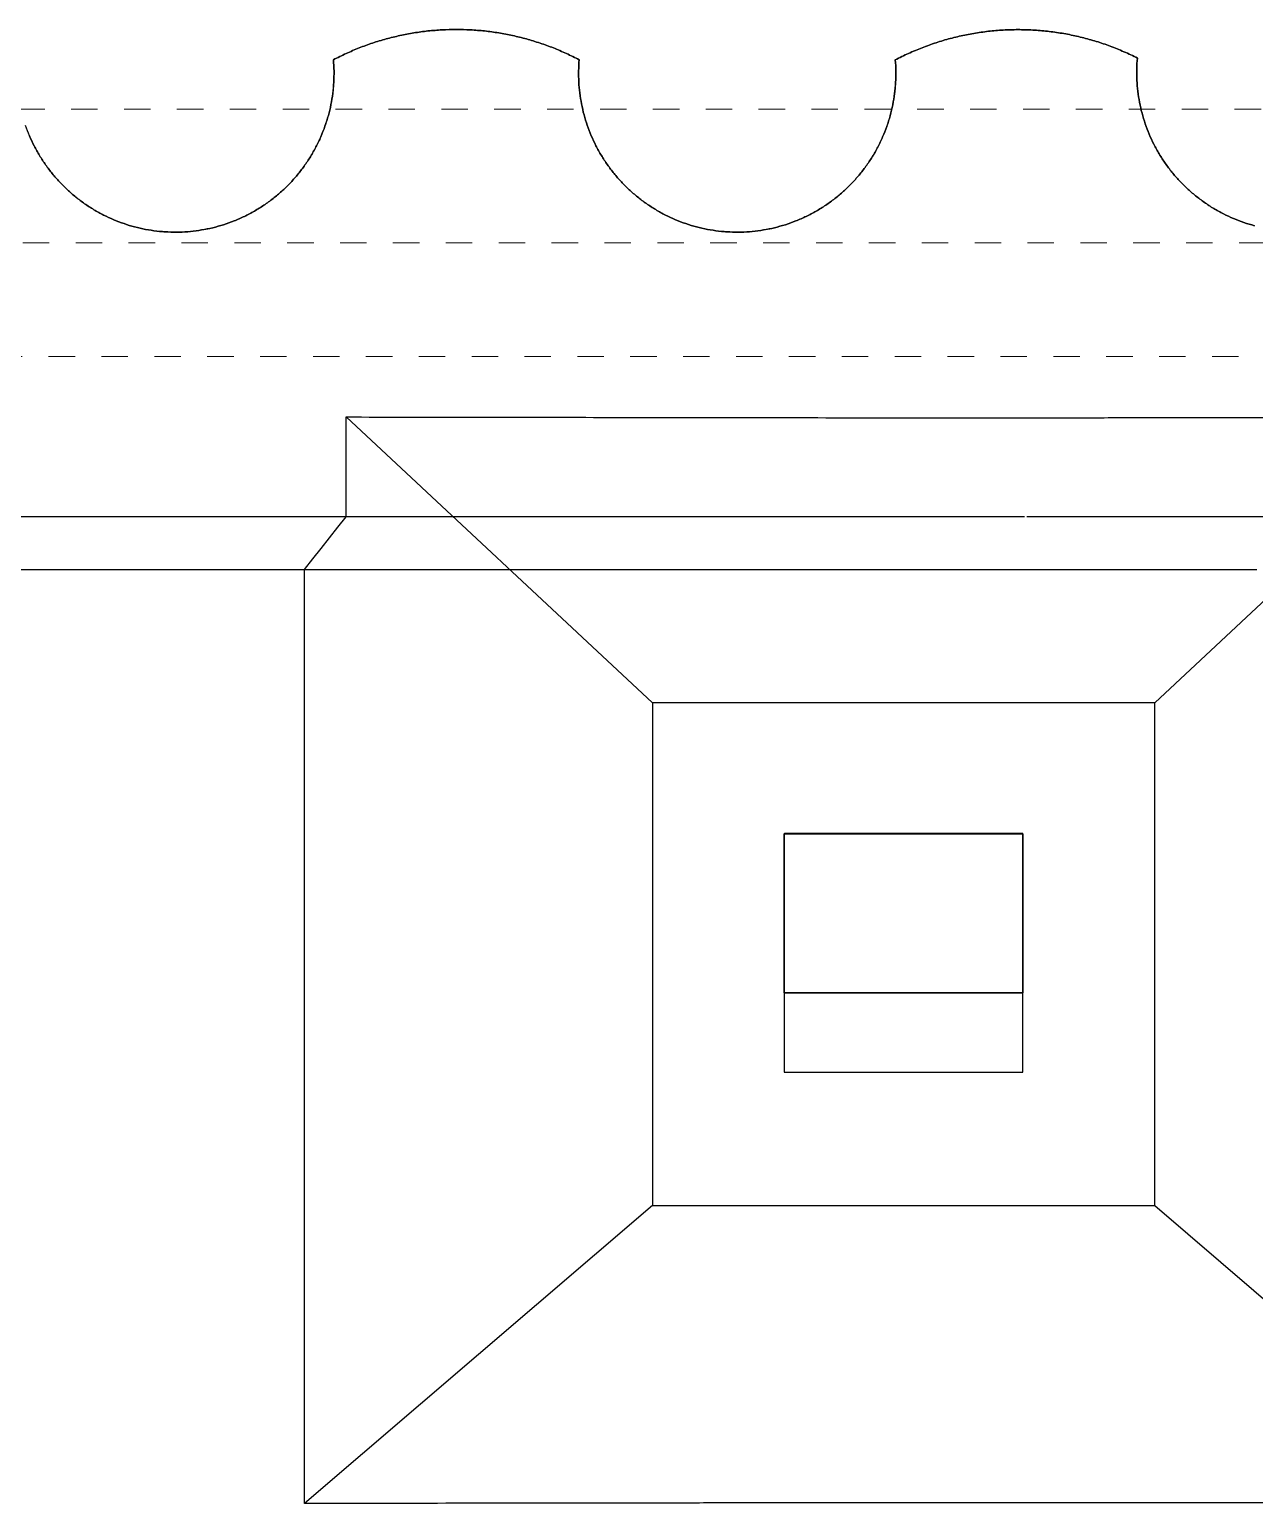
# Model space of a CAD drawing. Header units: metres. Extents: x -1161 to -1080, y 3 to 563.
# Drawn here: x -1128.8 to -1124.16, y 539.85 to 545.42 of the extents above; entities that cross this region are included whole.
import ezdxf

# ---------------------------------------------------------------- set-up
doc = ezdxf.new("R2010")
doc.units = ezdxf.units.M
doc.linetypes.add('JacobsDash', pattern=[0.0045, 0.003, -0.0015])
doc.linetypes.add('JacobsGridLine', pattern=[0.0145, 0.01, -0.001, 0.0025, -0.001])
for name, color, linetype, lineweight in [('A-GENM', 7, 'Continuous', 35), ('S-BEAM', 7, 'Continuous', 50), ('S-GRID', 7, 'Continuous', 9)]:
    doc.layers.add(name, color=color, linetype=linetype, lineweight=lineweight)

# ---------------------------------------------------------------- blocks, each defined once
blk = doc.blocks.new('Top of Pavement - RL A - Top of Pavement - RL A-68818558-DRG-2873171 - BARRIER LAYOUT')
at = {"layer": 'A-GENM', "color": 9, "lineweight": 25, "true_color": 0xbebebe}
for points in [[(135.1166, 30.8847), (135.1526, 30.7492), (135.1887, 30.6137), (135.2247, 30.4782)], [(135.635, 29.7122), (135.599, 29.8477), (135.527, 30.1187), (135.4189, 30.5252), (135.3469, 30.7962), (135.3109, 30.9317)], [(135.2247, 30.4782), (135.2607, 30.3427), (135.2967, 30.2072), (135.3327, 30.0717)], [(135.3327, 30.0717), (135.3687, 29.9362), (135.4047, 29.8007), (135.4407, 29.6652)], [(135.9591, 28.4927), (135.9231, 28.6282), (135.8511, 28.8992), (135.743, 29.3057), (135.671, 29.5767), (135.635, 29.7122)], [(135.4407, 29.6652), (135.4767, 29.5297), (135.5127, 29.3942), (135.5487, 29.2587)], [(135.5487, 29.2587), (135.5847, 29.1232), (135.6207, 28.9878), (135.6568, 28.8523)], [(135.6568, 28.8523), (135.6928, 28.7168), (135.7288, 28.5813), (135.7648, 28.4458)], [(136.0671, 28.0862), (136.0311, 28.2217), (135.9951, 28.3572), (135.9591, 28.4927)], [(135.7648, 28.4458), (135.8008, 28.3103), (135.8368, 28.1748), (135.8728, 28.0393)], [(135.8728, 28.0393), (135.9088, 27.9038), (135.9448, 27.7683), (135.9808, 27.6328)], [(136.2832, 27.2732), (136.2472, 27.4087), (136.1752, 27.6797), (136.1031, 27.9507), (136.0671, 28.0862)], [(135.9808, 27.6328), (136.0168, 27.4973), (136.0528, 27.3618), (136.0889, 27.2264)], [(136.3804, 26.9072), (136.348, 27.0292), (136.3156, 27.1512), (136.2832, 27.2732)], [(136.0889, 27.2264), (136.1249, 27.0909), (136.1609, 26.9554), (136.1969, 26.8199)], [(136.3912, 26.8667), (136.3884, 26.8774), (136.3855, 26.8882), (136.3826, 26.8989)], [(136.7153, 25.6472), (136.6793, 25.7827), (136.6073, 26.0537), (136.4992, 26.4602), (136.4272, 26.7312), (136.3912, 26.8667)], [(136.1969, 26.8199), (136.2329, 26.6844), (136.2689, 26.5489), (136.3049, 26.4134)], [(136.3049, 26.4134), (136.3409, 26.2779), (136.3769, 26.1424), (136.4129, 26.0069)]]:
    blk.add_open_spline(points, degree=3, dxfattribs=at)
blk = doc.blocks.new('T2DPAA-T2D-C3S-RS-M3D-100334_rvt-1-DRG-2873171 - BARRIER LAYOUT')
at = {"layer": 'A-GENM', "color": 254, "lineweight": 25, "true_color": 0xd1d1d1}
for p, q in [((-1127.5997, 543.9549), (-1126.4413, 542.8742)), ((-1124.5413, 542.8742), (-1123.3867, 543.9532)), ((-1126.4413, 542.8742), (-1126.4413, 542.3305)), ((-1124.5413, 542.8742), (-1126.4413, 542.8742)), ((-1124.5413, 542.3305), (-1124.5413, 542.8742)), ((-1125.9426, 542.3786), (-1125.9426, 541.4776)), ((-1125.8424, 542.3796), (-1125.9418, 542.3796)), ((-1125.7422, 542.3796), (-1125.8417, 542.3796)), ((-1125.6419, 542.3796), (-1125.7416, 542.3796)), ((-1125.5417, 542.3796), (-1125.6414, 542.3796)), ((-1125.4415, 542.3796), (-1125.5413, 542.3796)), ((-1125.3413, 542.3796), (-1125.4411, 542.3796)), ((-1125.241, 542.3796), (-1125.341, 542.3796)), ((-1125.1408, 542.3796), (-1125.2409, 542.3796)), ((-1125.0406, 542.3796), (-1125.1407, 542.3796)), ((-1125.0406, 541.4776), (-1125.0406, 542.3786)), ((-1126.4413, 542.3297), (-1126.4413, 542.0631)), ((-1124.5414, 540.9731), (-1124.5413, 542.3297)), ((-1126.4413, 542.0625), (-1126.4413, 541.9502)), ((-1126.4413, 541.9495), (-1126.4413, 541.895)), ((-1126.4413, 541.894), (-1126.4414, 540.9731)), ((-1125.9426, 541.4776), (-1125.0406, 541.4776)), ((-1126.4414, 540.9731), (-1127.7568, 539.8465)), ((-1126.4414, 540.9731), (-1124.5414, 540.9731)), ((-1124.5414, 540.9731), (-1123.2302, 539.8481))]:
    blk.add_line(p, q, dxfattribs=at)
at = {"layer": 'A-GENM', "color": 9, "lineweight": 25, "true_color": 0xbebebe}
for p, q in [((-1125.9426, 542.3786), (-1125.9426, 542.3035)), ((-1125.9426, 542.3786), (-1125.9426, 542.3035)), ((-1125.0406, 542.3035), (-1125.0406, 542.3786)), ((-1125.0406, 542.3035), (-1125.0406, 542.3786)), ((-1125.0406, 542.2284), (-1125.0406, 542.3035))]:
    blk.add_line(p, q, dxfattribs=at)
at = {"layer": 'A-GENM', "color": 253, "lineweight": 25, "true_color": 0xa3a3a3}
for p, q in [((-1125.9426, 542.3035), (-1125.9426, 542.3786)), ((-1125.0406, 542.3786), (-1125.0406, 542.3035)), ((-1125.9426, 542.2284), (-1125.9426, 542.3035)), ((-1125.0406, 542.3035), (-1125.0406, 542.2284)), ((-1125.9426, 542.1532), (-1125.9426, 542.2284)), ((-1125.0406, 542.2284), (-1125.0406, 542.1532)), ((-1125.9426, 542.0781), (-1125.9426, 542.1532)), ((-1125.0406, 542.1532), (-1125.0406, 542.0781)), ((-1125.9426, 542.003), (-1125.9426, 542.0781)), ((-1125.0406, 542.0781), (-1125.0406, 542.003)), ((-1125.9426, 541.9279), (-1125.9426, 542.003)), ((-1125.0406, 542.003), (-1125.0406, 541.9279)), ((-1125.9426, 541.8527), (-1125.9426, 541.9279)), ((-1125.0406, 541.9279), (-1125.0406, 541.8527)), ((-1125.9426, 541.7776), (-1125.9426, 541.8527)), ((-1125.0406, 541.8527), (-1125.0406, 541.7776))]:
    blk.add_line(p, q, dxfattribs=at)
at = {"layer": 'A-GENM', "color": 9, "lineweight": 25, "true_color": 0xbebebe, "flags": 128}
for points in [[(-1127.5997, 543.5778), (-1127.5997, 543.6532), (-1127.5997, 543.7286), (-1127.5997, 543.804), (-1127.5997, 543.8794), (-1127.5997, 543.9549)], [(-1127.7567, 543.378), (-1127.7253, 543.4179), (-1127.6939, 543.4579), (-1127.6625, 543.4979), (-1127.6311, 543.5378), (-1127.5997, 543.5778)], [(-1127.7568, 539.8465), (-1127.7568, 540.2389), (-1127.7568, 540.6313), (-1127.7568, 541.0237), (-1127.7568, 541.416), (-1127.7567, 541.8084), (-1127.7567, 542.2008), (-1127.7567, 542.5932), (-1127.7567, 542.9856), (-1127.7567, 543.378)], [(-1125.9426, 542.3796), (-1125.9426, 542.3791), (-1125.9426, 542.3786)], [(-1125.0406, 542.3786), (-1125.0406, 542.3791), (-1125.0406, 542.3796)], [(-1125.9426, 542.3035), (-1125.9426, 542.2284), (-1125.9426, 542.1532)], [(-1125.9426, 542.3035), (-1125.9426, 542.2284), (-1125.9426, 542.1532), (-1125.9426, 542.0781), (-1125.9426, 542.003), (-1125.9426, 541.9279), (-1125.9426, 541.8527), (-1125.9426, 541.7776)], [(-1125.0406, 541.7776), (-1125.0406, 541.8527), (-1125.0406, 541.9279), (-1125.0406, 542.003), (-1125.0406, 542.0781), (-1125.0406, 542.1532), (-1125.0406, 542.2284), (-1125.0406, 542.3035)], [(-1125.0406, 542.0781), (-1125.0406, 542.1532), (-1125.0406, 542.2284)], [(-1125.9426, 542.1532), (-1125.9426, 542.0781), (-1125.9426, 542.003), (-1125.9426, 541.9279)], [(-1125.0406, 541.9279), (-1125.0406, 542.003), (-1125.0406, 542.0781)], [(-1125.9426, 541.9279), (-1125.9426, 541.8527), (-1125.9426, 541.7776)], [(-1125.0406, 541.7776), (-1125.0406, 541.8527), (-1125.0406, 541.9279)], [(-1125.9426, 541.7776), (-1125.9426, 541.7026), (-1125.9426, 541.6276), (-1125.9426, 541.5526), (-1125.9426, 541.4776)], [(-1125.0406, 541.4776), (-1125.0406, 541.5526), (-1125.0406, 541.6276), (-1125.0406, 541.7026), (-1125.0406, 541.7776)]]:
    blk.add_lwpolyline(points, dxfattribs=at)
at = {"layer": 'A-GENM', "color": 9, "lineweight": 25, "true_color": 0xbebebe}
for points in [[(-1127.4997, 545.3686), (-1127.4827, 545.3743), (-1127.4655, 545.3795), (-1127.4483, 545.3842)], [(-1127.4483, 545.3842), (-1127.431, 545.389), (-1127.4136, 545.3932), (-1127.3961, 545.3971)], [(-1127.3961, 545.3971), (-1127.3787, 545.4009), (-1127.3611, 545.4042), (-1127.3434, 545.4071)], [(-1127.3434, 545.4071), (-1127.3257, 545.41), (-1127.308, 545.4124), (-1127.2902, 545.4143)], [(-1127.2902, 545.4143), (-1127.2724, 545.4162), (-1127.2545, 545.4176), (-1127.2367, 545.4186)], [(-1127.2367, 545.4186), (-1127.2188, 545.4196), (-1127.2009, 545.42), (-1127.183, 545.42)], [(-1127.183, 545.42), (-1127.1651, 545.42), (-1127.1472, 545.4196), (-1127.1293, 545.4186)], [(-1127.1293, 545.4186), (-1127.1114, 545.4176), (-1127.0936, 545.4162), (-1127.0758, 545.4143)], [(-1127.0758, 545.4143), (-1127.058, 545.4123), (-1127.0402, 545.4099), (-1127.0225, 545.4071)], [(-1127.0225, 545.4071), (-1127.0049, 545.4042), (-1126.9873, 545.4008), (-1126.9698, 545.397)], [(-1126.9698, 545.397), (-1126.9523, 545.3932), (-1126.9349, 545.3889), (-1126.9177, 545.3842)], [(-1126.9177, 545.3842), (-1126.9004, 545.3794), (-1126.8833, 545.3742), (-1126.8663, 545.3685)], [(-1125.3682, 545.3701), (-1125.3505, 545.3759), (-1125.3326, 545.3811), (-1125.3146, 545.3859)], [(-1125.2602, 545.3988), (-1125.2419, 545.4025), (-1125.2235, 545.4058), (-1125.2051, 545.4085)], [(-1125.2051, 545.4085), (-1125.1866, 545.4113), (-1125.1681, 545.4135), (-1125.1495, 545.4152)], [(-1125.1495, 545.4152), (-1125.131, 545.4169), (-1125.1123, 545.4181), (-1125.0937, 545.4188)], [(-1125.0937, 545.4188), (-1125.0751, 545.4194), (-1125.0564, 545.4196), (-1125.0378, 545.4192)], [(-1125.0378, 545.4192), (-1125.0191, 545.4188), (-1125.0005, 545.4179), (-1124.9819, 545.4165)], [(-1124.9819, 545.4165), (-1124.9633, 545.4151), (-1124.9448, 545.4132), (-1124.9263, 545.4107)], [(-1124.9263, 545.4107), (-1124.9078, 545.4082), (-1124.8894, 545.4053), (-1124.871, 545.4018)], [(-1124.871, 545.4018), (-1124.8527, 545.3983), (-1124.8345, 545.3943), (-1124.8164, 545.3898)], [(-1124.8164, 545.3898), (-1124.7983, 545.3853), (-1124.7803, 545.3803), (-1124.7625, 545.3748)], [(-1124.7625, 545.3748), (-1124.7447, 545.3693), (-1124.7271, 545.3633), (-1124.7096, 545.3568)], [(-1127.6477, 545.3055), (-1127.6319, 545.3138), (-1127.6158, 545.3217), (-1127.5995, 545.3292)], [(-1127.5995, 545.3292), (-1127.5832, 545.3366), (-1127.5668, 545.3437), (-1127.5501, 545.3502)], [(-1127.5501, 545.3502), (-1127.5335, 545.3568), (-1127.5166, 545.3629), (-1127.4997, 545.3686)], [(-1126.8663, 545.3685), (-1126.8493, 545.3629), (-1126.8325, 545.3567), (-1126.8158, 545.3502)], [(-1126.8158, 545.3502), (-1126.7992, 545.3436), (-1126.7827, 545.3366), (-1126.7664, 545.3291)], [(-1126.7664, 545.3291), (-1126.7502, 545.3217), (-1126.7341, 545.3138), (-1126.7182, 545.3054)], [(-1125.5227, 545.3049), (-1125.5062, 545.3136), (-1125.4894, 545.3218), (-1125.4724, 545.3295)], [(-1125.4724, 545.3295), (-1125.4555, 545.3372), (-1125.4383, 545.3445), (-1125.4209, 545.3512)], [(-1125.4209, 545.3512), (-1125.4035, 545.358), (-1125.386, 545.3643), (-1125.3682, 545.3701)], [(-1124.7096, 545.3568), (-1124.6921, 545.3503), (-1124.6748, 545.3433), (-1124.6577, 545.3358)], [(-1124.6577, 545.3358), (-1124.6406, 545.3284), (-1124.6238, 545.3204), (-1124.6071, 545.312)], [(-1127.6455, 545.263), (-1127.6458, 545.2772), (-1127.6465, 545.2914), (-1127.6477, 545.3055)], [(-1127.6464, 545.2204), (-1127.6456, 545.2346), (-1127.6453, 545.2488), (-1127.6455, 545.263)], [(-1126.7204, 545.2636), (-1126.7206, 545.2496), (-1126.7204, 545.2356), (-1126.7196, 545.2217)], [(-1126.7182, 545.3054), (-1126.7194, 545.2915), (-1126.7202, 545.2776), (-1126.7204, 545.2636)], [(-1125.5205, 545.2624), (-1125.5207, 545.2766), (-1125.5215, 545.2908), (-1125.5227, 545.3049)], [(-1125.5214, 545.2198), (-1125.5206, 545.234), (-1125.5203, 545.2482), (-1125.5205, 545.2624)], [(-1124.6095, 545.2701), (-1124.6098, 545.256), (-1124.6096, 545.242), (-1124.6089, 545.228)], [(-1124.6071, 545.312), (-1124.6084, 545.2981), (-1124.6092, 545.2841), (-1124.6095, 545.2701)], [(-1127.6503, 545.178), (-1127.6485, 545.1921), (-1127.6472, 545.2062), (-1127.6464, 545.2204)], [(-1126.7196, 545.2217), (-1126.7189, 545.2077), (-1126.7176, 545.1938), (-1126.7159, 545.1799)], [(-1125.5253, 545.1774), (-1125.5235, 545.1915), (-1125.5222, 545.2057), (-1125.5214, 545.2198)], [(-1124.6089, 545.228), (-1124.6082, 545.214), (-1124.607, 545.2001), (-1124.6053, 545.1862)], [(-1127.6571, 545.136), (-1127.6543, 545.1499), (-1127.652, 545.1639), (-1127.6503, 545.178)], [(-1126.7159, 545.1799), (-1126.7142, 545.1661), (-1126.712, 545.1523), (-1126.7093, 545.1386)], [(-1125.5322, 545.1354), (-1125.5294, 545.1494), (-1125.5271, 545.1634), (-1125.5253, 545.1774)], [(-1124.6053, 545.1862), (-1124.6037, 545.1723), (-1124.6015, 545.1584), (-1124.5989, 545.1446)], [(-1127.6797, 545.0539), (-1127.675, 545.0673), (-1127.6707, 545.0808), (-1127.6669, 545.0945)], [(-1127.6669, 545.0945), (-1127.6632, 545.1082), (-1127.6599, 545.122), (-1127.6571, 545.136)], [(-1126.7093, 545.1386), (-1126.7067, 545.1248), (-1126.7035, 545.1112), (-1126.6999, 545.0977)], [(-1126.6999, 545.0977), (-1126.6962, 545.0842), (-1126.6921, 545.0709), (-1126.6876, 545.0577)], [(-1125.5548, 545.0534), (-1125.5501, 545.0668), (-1125.5459, 545.0804), (-1125.5421, 545.094)], [(-1125.5421, 545.094), (-1125.5383, 545.1077), (-1125.535, 545.1215), (-1125.5322, 545.1354)], [(-1124.5989, 545.1446), (-1124.5962, 545.1309), (-1124.5931, 545.1172), (-1124.5895, 545.1037)], [(-1124.5895, 545.1037), (-1124.5859, 545.0901), (-1124.5819, 545.0767), (-1124.5773, 545.0635)], [(-1127.6953, 545.0143), (-1127.6896, 545.0273), (-1127.6844, 545.0405), (-1127.6797, 545.0539)], [(-1126.6876, 545.0577), (-1126.683, 545.0445), (-1126.678, 545.0314), (-1126.6725, 545.0185)], [(-1125.5705, 545.0138), (-1125.5648, 545.0269), (-1125.5596, 545.0401), (-1125.5548, 545.0534)], [(-1124.5773, 545.0635), (-1124.5728, 545.0502), (-1124.5678, 545.0371), (-1124.5624, 545.0242)], [(-1128.7973, 545.018), (-1128.7918, 545.0052), (-1128.7859, 544.9925), (-1128.7795, 544.9801)], [(-1127.7136, 544.9758), (-1127.7071, 544.9884), (-1127.7009, 545.0013), (-1127.6953, 545.0143)], [(-1126.6725, 545.0185), (-1126.667, 545.0057), (-1126.6611, 544.993), (-1126.6548, 544.9806)], [(-1125.5888, 544.9755), (-1125.5823, 544.988), (-1125.5761, 545.0008), (-1125.5705, 545.0138)], [(-1124.5624, 545.0242), (-1124.5569, 545.0113), (-1124.551, 544.9986), (-1124.5447, 544.9861)], [(-1124.5447, 544.9861), (-1124.5383, 544.9736), (-1124.5315, 544.9613), (-1124.5243, 544.9493)], [(-1128.7795, 544.9801), (-1128.7731, 544.9677), (-1128.7663, 544.9555), (-1128.7591, 544.9435)], [(-1128.7591, 544.9435), (-1128.7519, 544.9316), (-1128.7443, 544.9199), (-1128.7362, 544.9084)], [(-1127.7583, 544.9034), (-1127.75, 544.9149), (-1127.7421, 544.9267), (-1127.7347, 544.9388)], [(-1127.7347, 544.9388), (-1127.7272, 544.9509), (-1127.7202, 544.9633), (-1127.7136, 544.9758)], [(-1126.6548, 544.9806), (-1126.6484, 544.9681), (-1126.6416, 544.9559), (-1126.6344, 544.9439)], [(-1126.6344, 544.9439), (-1126.6272, 544.932), (-1126.6195, 544.9203), (-1126.6115, 544.9088)], [(-1125.6335, 544.9031), (-1125.6252, 544.9146), (-1125.6174, 544.9264), (-1125.6099, 544.9385)], [(-1125.6099, 544.9385), (-1125.6024, 544.9505), (-1125.5954, 544.9629), (-1125.5888, 544.9755)], [(-1124.5243, 544.9493), (-1124.5171, 544.9373), (-1124.5095, 544.9255), (-1124.5015, 544.914)], [(-1128.7362, 544.9084), (-1128.7282, 544.897), (-1128.7198, 544.8859), (-1128.711, 544.8751)], [(-1128.711, 544.8751), (-1128.7022, 544.8642), (-1128.693, 544.8537), (-1128.6834, 544.8435)], [(-1127.8128, 544.838), (-1127.8029, 544.8482), (-1127.7935, 544.8588), (-1127.7844, 544.8697)], [(-1127.7844, 544.8697), (-1127.7753, 544.8806), (-1127.7666, 544.8918), (-1127.7583, 544.9034)], [(-1126.6115, 544.9088), (-1126.6035, 544.8974), (-1126.595, 544.8862), (-1126.5862, 544.8754)], [(-1126.5862, 544.8754), (-1126.5774, 544.8645), (-1126.5682, 544.854), (-1126.5587, 544.8438)], [(-1125.688, 544.8377), (-1125.6782, 544.8479), (-1125.6687, 544.8585), (-1125.6596, 544.8694)], [(-1125.6596, 544.8694), (-1125.6505, 544.8803), (-1125.6418, 544.8915), (-1125.6335, 544.9031)], [(-1124.5015, 544.914), (-1124.4935, 544.9025), (-1124.485, 544.8913), (-1124.4762, 544.8804)], [(-1124.4762, 544.8804), (-1124.4674, 544.8695), (-1124.4582, 544.8589), (-1124.4487, 544.8487)], [(-1128.6834, 544.8435), (-1128.6739, 544.8333), (-1128.664, 544.8235), (-1128.6538, 544.814)], [(-1128.6538, 544.814), (-1128.6435, 544.8045), (-1128.633, 544.7953), (-1128.6221, 544.7866)], [(-1127.8434, 544.8083), (-1127.8328, 544.8178), (-1127.8226, 544.8277), (-1127.8128, 544.838)], [(-1126.5587, 544.8438), (-1126.5491, 544.8336), (-1126.5392, 544.8237), (-1126.529, 544.8142)], [(-1126.529, 544.8142), (-1126.5188, 544.8047), (-1126.5082, 544.7955), (-1126.4973, 544.7867)], [(-1125.7186, 544.8081), (-1125.7081, 544.8176), (-1125.6979, 544.8275), (-1125.688, 544.8377)], [(-1124.4487, 544.8487), (-1124.4391, 544.8384), (-1124.4292, 544.8285), (-1124.419, 544.819)], [(-1124.419, 544.819), (-1124.4087, 544.8094), (-1124.3981, 544.8002), (-1124.3872, 544.7914)], [(-1128.6221, 544.7866), (-1128.6112, 544.7778), (-1128.6001, 544.7694), (-1128.5886, 544.7614)], [(-1128.5886, 544.7614), (-1128.5772, 544.7534), (-1128.5654, 544.7458), (-1128.5534, 544.7387)], [(-1127.9104, 544.7559), (-1127.8986, 544.7638), (-1127.8871, 544.7722), (-1127.876, 544.7809)], [(-1127.876, 544.7809), (-1127.8648, 544.7896), (-1127.8539, 544.7988), (-1127.8434, 544.8083)], [(-1126.4973, 544.7867), (-1126.4864, 544.778), (-1126.4753, 544.7696), (-1126.4638, 544.7616)], [(-1126.4638, 544.7616), (-1126.4523, 544.7536), (-1126.4406, 544.746), (-1126.4286, 544.7388)], [(-1125.7857, 544.7557), (-1125.7739, 544.7636), (-1125.7624, 544.772), (-1125.7512, 544.7807)], [(-1125.7512, 544.7807), (-1125.74, 544.7894), (-1125.7291, 544.7986), (-1125.7186, 544.8081)], [(-1124.3872, 544.7914), (-1124.3763, 544.7826), (-1124.3651, 544.7741), (-1124.3536, 544.7661)], [(-1124.3536, 544.7661), (-1124.3422, 544.7581), (-1124.3304, 544.7504), (-1124.3184, 544.7432)], [(-1128.5534, 544.7387), (-1128.5415, 544.7315), (-1128.5292, 544.7248), (-1128.5168, 544.7185)], [(-1128.5168, 544.7185), (-1128.5043, 544.7121), (-1128.4916, 544.7063), (-1128.4788, 544.7008)], [(-1128.0232, 544.6963), (-1128.01, 544.7015), (-1127.997, 544.7073), (-1127.9843, 544.7135)], [(-1127.9843, 544.7135), (-1127.9715, 544.7197), (-1127.9589, 544.7263), (-1127.9466, 544.7334)], [(-1127.9466, 544.7334), (-1127.9343, 544.7404), (-1127.9222, 544.7479), (-1127.9104, 544.7559)], [(-1126.4286, 544.7388), (-1126.4166, 544.7316), (-1126.4044, 544.7248), (-1126.3919, 544.7185)], [(-1126.3919, 544.7185), (-1126.3794, 544.7122), (-1126.3667, 544.7063), (-1126.3539, 544.7009)], [(-1125.8984, 544.6962), (-1125.8852, 544.7015), (-1125.8722, 544.7072), (-1125.8595, 544.7134)], [(-1125.8595, 544.7134), (-1125.8467, 544.7195), (-1125.8341, 544.7262), (-1125.8218, 544.7332)], [(-1125.8218, 544.7332), (-1125.8095, 544.7403), (-1125.7974, 544.7478), (-1125.7857, 544.7557)], [(-1124.3184, 544.7432), (-1124.3064, 544.736), (-1124.2941, 544.7292), (-1124.2816, 544.7229)], [(-1124.2816, 544.7229), (-1124.2691, 544.7165), (-1124.2564, 544.7106), (-1124.2435, 544.7052)], [(-1124.2435, 544.7052), (-1124.2306, 544.6997), (-1124.2175, 544.6947), (-1124.2042, 544.6902)], [(-1128.4788, 544.7008), (-1128.4659, 544.6954), (-1128.4529, 544.6904), (-1128.4397, 544.6859)], [(-1128.4397, 544.6859), (-1128.4264, 544.6814), (-1128.4131, 544.6773), (-1128.3996, 544.6737)], [(-1128.3996, 544.6737), (-1128.3859, 544.6701), (-1128.372, 544.6669), (-1128.358, 544.6643)], [(-1128.358, 544.6643), (-1128.3441, 544.6616), (-1128.33, 544.6594), (-1128.3159, 544.6578)], [(-1128.2735, 544.6543), (-1128.2593, 544.6536), (-1128.2451, 544.6534), (-1128.2309, 544.6538)], [(-1128.1883, 544.6563), (-1128.1742, 544.6577), (-1128.1601, 544.6595), (-1128.1461, 544.6619)], [(-1128.1044, 544.6704), (-1128.0906, 544.6738), (-1128.0769, 544.6776), (-1128.0633, 544.6819)], [(-1128.0633, 544.6819), (-1128.0498, 544.6862), (-1128.0364, 544.691), (-1128.0232, 544.6963)], [(-1126.3539, 544.7009), (-1126.341, 544.6954), (-1126.3279, 544.6905), (-1126.3147, 544.6859)], [(-1126.3147, 544.6859), (-1126.3015, 544.6814), (-1126.2881, 544.6773), (-1126.2746, 544.6737)], [(-1126.2746, 544.6737), (-1126.2609, 544.6701), (-1126.247, 544.6669), (-1126.2331, 544.6643)], [(-1126.2331, 544.6643), (-1126.2191, 544.6616), (-1126.2051, 544.6594), (-1126.191, 544.6578)], [(-1126.1485, 544.6543), (-1126.1344, 544.6536), (-1126.1202, 544.6534), (-1126.106, 544.6538)], [(-1126.0635, 544.6563), (-1126.0493, 544.6577), (-1126.0352, 544.6595), (-1126.0212, 544.6619)], [(-1125.9795, 544.6704), (-1125.9657, 544.6737), (-1125.9521, 544.6776), (-1125.9385, 544.6819)], [(-1125.9385, 544.6819), (-1125.925, 544.6862), (-1125.9116, 544.691), (-1125.8984, 544.6962)], [(-1124.2042, 544.6902), (-1124.1909, 544.6856), (-1124.1775, 544.6816), (-1124.164, 544.678)], [(-1127.5997, 543.9549), (-1127.4436, 543.9546), (-1127.1316, 543.9542), (-1126.8195, 543.9538), (-1126.6635, 543.9535)], [(-1128.4253, 543.5778), (-1128.5629, 543.5778), (-1128.7005, 543.5778), (-1128.8381, 543.5778)], [(-1128.0125, 543.5778), (-1128.1501, 543.5778), (-1128.2877, 543.5778), (-1128.4253, 543.5778)], [(-1127.5997, 543.5778), (-1127.7373, 543.5778), (-1127.8749, 543.5778), (-1128.0125, 543.5778)], [(-1128.9258, 543.378), (-1128.7959, 543.378), (-1128.5361, 543.378), (-1128.1464, 543.378), (-1127.8866, 543.378), (-1127.7567, 543.378)], [(-1125.8424, 542.3786), (-1125.8758, 542.3786), (-1125.9092, 542.3786), (-1125.9426, 542.3786)], [(-1125.8424, 542.3796), (-1125.8755, 542.3796), (-1125.9087, 542.3796), (-1125.9418, 542.3796)], [(-1125.7422, 542.3786), (-1125.7756, 542.3786), (-1125.809, 542.3786), (-1125.8424, 542.3786)], [(-1125.7422, 542.3796), (-1125.7753, 542.3796), (-1125.8085, 542.3796), (-1125.8417, 542.3796)], [(-1125.6419, 542.3786), (-1125.6753, 542.3786), (-1125.7088, 542.3786), (-1125.7422, 542.3786)], [(-1125.6419, 542.3796), (-1125.6751, 542.3796), (-1125.7084, 542.3796), (-1125.7416, 542.3796)], [(-1125.4415, 542.3786), (-1125.4749, 542.3786), (-1125.5417, 542.3786), (-1125.6085, 542.3786), (-1125.6419, 542.3786)], [(-1125.5417, 542.3796), (-1125.575, 542.3796), (-1125.6082, 542.3796), (-1125.6414, 542.3796)], [(-1125.4415, 542.3796), (-1125.4748, 542.3796), (-1125.508, 542.3796), (-1125.5413, 542.3796)], [(-1125.241, 542.3786), (-1125.3079, 542.3786), (-1125.3747, 542.3786), (-1125.4415, 542.3786)], [(-1125.3413, 542.3796), (-1125.3746, 542.3796), (-1125.4079, 542.3796), (-1125.4411, 542.3796)], [(-1125.241, 542.3796), (-1125.2744, 542.3796), (-1125.3077, 542.3796), (-1125.341, 542.3796)], [(-1125.1408, 542.3786), (-1125.1742, 542.3786), (-1125.2076, 542.3786), (-1125.241, 542.3786)], [(-1125.1408, 542.3796), (-1125.1742, 542.3796), (-1125.2075, 542.3796), (-1125.2409, 542.3796)], [(-1125.0406, 542.3786), (-1125.074, 542.3786), (-1125.1074, 542.3786), (-1125.1408, 542.3786)], [(-1125.0406, 542.3796), (-1125.074, 542.3796), (-1125.1074, 542.3796), (-1125.1407, 542.3796)], [(-1125.9426, 541.7776), (-1125.8758, 541.7776), (-1125.809, 541.7776), (-1125.7422, 541.7776)], [(-1125.7422, 541.7776), (-1125.6753, 541.7776), (-1125.6085, 541.7776), (-1125.5417, 541.7776)], [(-1125.5417, 541.7776), (-1125.5083, 541.7776), (-1125.4749, 541.7776), (-1125.4415, 541.7776)], [(-1125.4415, 541.7776), (-1125.3747, 541.7776), (-1125.3079, 541.7776), (-1125.241, 541.7776)], [(-1125.241, 541.7776), (-1125.1742, 541.7776), (-1125.1074, 541.7776), (-1125.0406, 541.7776)]]:
    blk.add_open_spline(points, degree=3, dxfattribs=at)
at = {"layer": 'A-GENM', "color": 253, "lineweight": 25, "true_color": 0xa3a3a3}
for points in [[(-1127.4483, 545.3842), (-1127.4655, 545.3795), (-1127.4827, 545.3743), (-1127.4997, 545.3686)], [(-1127.3961, 545.3971), (-1127.4136, 545.3932), (-1127.431, 545.389), (-1127.4483, 545.3842)], [(-1127.3434, 545.4071), (-1127.3611, 545.4042), (-1127.3787, 545.4009), (-1127.3961, 545.3971)], [(-1127.2902, 545.4143), (-1127.308, 545.4124), (-1127.3257, 545.41), (-1127.3434, 545.4071)], [(-1127.2367, 545.4186), (-1127.2545, 545.4176), (-1127.2724, 545.4162), (-1127.2902, 545.4143)], [(-1127.183, 545.42), (-1127.2009, 545.42), (-1127.2188, 545.4196), (-1127.2367, 545.4186)], [(-1127.1293, 545.4186), (-1127.1472, 545.4196), (-1127.1651, 545.42), (-1127.183, 545.42)], [(-1127.0758, 545.4143), (-1127.0936, 545.4162), (-1127.1114, 545.4176), (-1127.1293, 545.4186)], [(-1127.0225, 545.4071), (-1127.0402, 545.4099), (-1127.058, 545.4123), (-1127.0758, 545.4143)], [(-1126.9698, 545.397), (-1126.9873, 545.4009), (-1127.0049, 545.4042), (-1127.0225, 545.4071)], [(-1126.9177, 545.3842), (-1126.9349, 545.3889), (-1126.9523, 545.3932), (-1126.9698, 545.397)], [(-1126.8663, 545.3685), (-1126.8833, 545.3742), (-1126.9004, 545.3794), (-1126.9177, 545.3842)], [(-1125.3146, 545.3859), (-1125.3326, 545.3811), (-1125.3505, 545.3759), (-1125.3682, 545.3701)], [(-1125.2602, 545.3988), (-1125.2784, 545.395), (-1125.2966, 545.3907), (-1125.3146, 545.3859)], [(-1125.2051, 545.4085), (-1125.2235, 545.4058), (-1125.2419, 545.4025), (-1125.2602, 545.3988)], [(-1125.1495, 545.4152), (-1125.1681, 545.4135), (-1125.1866, 545.4113), (-1125.2051, 545.4085)], [(-1125.0937, 545.4188), (-1125.1123, 545.4181), (-1125.131, 545.4169), (-1125.1495, 545.4152)], [(-1125.0378, 545.4192), (-1125.0564, 545.4196), (-1125.0751, 545.4194), (-1125.0937, 545.4188)], [(-1124.9819, 545.4165), (-1125.0005, 545.4179), (-1125.0191, 545.4188), (-1125.0378, 545.4192)], [(-1124.9263, 545.4107), (-1124.9448, 545.4132), (-1124.9633, 545.4151), (-1124.9819, 545.4165)], [(-1124.871, 545.4018), (-1124.8894, 545.4053), (-1124.9078, 545.4082), (-1124.9263, 545.4107)], [(-1124.8164, 545.3898), (-1124.8255, 545.3921), (-1124.8436, 545.3963), (-1124.8619, 545.4001), (-1124.871, 545.4018)], [(-1124.7625, 545.3748), (-1124.7804, 545.3803), (-1124.7983, 545.3853), (-1124.8164, 545.3898)], [(-1124.7096, 545.3568), (-1124.7271, 545.3633), (-1124.7447, 545.3693), (-1124.7625, 545.3748)], [(-1127.5995, 545.3292), (-1127.6158, 545.3217), (-1127.6319, 545.3138), (-1127.6477, 545.3055)], [(-1127.5501, 545.3502), (-1127.5668, 545.3436), (-1127.5832, 545.3366), (-1127.5995, 545.3292)], [(-1127.4997, 545.3686), (-1127.5166, 545.3629), (-1127.5335, 545.3568), (-1127.5501, 545.3502)], [(-1126.8158, 545.3502), (-1126.8325, 545.3567), (-1126.8493, 545.3629), (-1126.8663, 545.3685)], [(-1126.7664, 545.3291), (-1126.7827, 545.3366), (-1126.7992, 545.3436), (-1126.8158, 545.3502)], [(-1126.7182, 545.3054), (-1126.7341, 545.3138), (-1126.7502, 545.3217), (-1126.7664, 545.3291)], [(-1125.4724, 545.3295), (-1125.4894, 545.3218), (-1125.5062, 545.3136), (-1125.5227, 545.3049)], [(-1125.4209, 545.3512), (-1125.4383, 545.3445), (-1125.4555, 545.3372), (-1125.4724, 545.3295)], [(-1125.3682, 545.3701), (-1125.386, 545.3643), (-1125.4035, 545.358), (-1125.4209, 545.3512)], [(-1124.6577, 545.3358), (-1124.6748, 545.3433), (-1124.6921, 545.3503), (-1124.7096, 545.3568)], [(-1124.6071, 545.312), (-1124.6238, 545.3204), (-1124.6406, 545.3284), (-1124.6577, 545.3358)], [(-1127.6477, 545.3055), (-1127.6465, 545.2914), (-1127.6458, 545.2772), (-1127.6455, 545.263)], [(-1127.6455, 545.263), (-1127.6453, 545.2488), (-1127.6456, 545.2346), (-1127.6464, 545.2204)], [(-1126.7196, 545.2217), (-1126.7204, 545.2356), (-1126.7206, 545.2496), (-1126.7204, 545.2636)], [(-1126.7204, 545.2636), (-1126.7202, 545.2776), (-1126.7194, 545.2915), (-1126.7182, 545.3054)], [(-1125.5227, 545.3049), (-1125.5215, 545.2908), (-1125.5207, 545.2766), (-1125.5205, 545.2624)], [(-1125.5205, 545.2624), (-1125.5203, 545.2482), (-1125.5206, 545.234), (-1125.5214, 545.2198)], [(-1124.6089, 545.228), (-1124.6096, 545.242), (-1124.6098, 545.256), (-1124.6095, 545.2701)], [(-1124.6095, 545.2701), (-1124.6092, 545.2841), (-1124.6084, 545.2981), (-1124.6071, 545.312)], [(-1126.7159, 545.1799), (-1126.7176, 545.1938), (-1126.7189, 545.2077), (-1126.7196, 545.2217)], [(-1124.6053, 545.1862), (-1124.607, 545.2001), (-1124.6082, 545.214), (-1124.6089, 545.228)], [(-1127.6503, 545.178), (-1127.652, 545.1639), (-1127.6543, 545.1499), (-1127.6571, 545.136)], [(-1126.7093, 545.1386), (-1126.712, 545.1523), (-1126.7142, 545.1661), (-1126.7159, 545.1799)], [(-1125.5253, 545.1774), (-1125.5271, 545.1634), (-1125.5294, 545.1494), (-1125.5322, 545.1354)], [(-1124.5989, 545.1446), (-1124.6015, 545.1584), (-1124.6037, 545.1723), (-1124.6053, 545.1862)], [(-1127.6669, 545.0945), (-1127.6688, 545.0877), (-1127.6728, 545.0741), (-1127.6773, 545.0606), (-1127.6797, 545.0539)], [(-1127.6571, 545.136), (-1127.6599, 545.122), (-1127.6632, 545.1082), (-1127.6669, 545.0945)], [(-1126.6999, 545.0977), (-1126.7035, 545.1112), (-1126.7067, 545.1248), (-1126.7093, 545.1386)], [(-1126.6876, 545.0577), (-1126.6921, 545.0709), (-1126.6962, 545.0842), (-1126.6999, 545.0977)], [(-1125.5421, 545.094), (-1125.544, 545.0872), (-1125.548, 545.0736), (-1125.5525, 545.0601), (-1125.5548, 545.0534)], [(-1125.5322, 545.1354), (-1125.535, 545.1215), (-1125.5383, 545.1077), (-1125.5421, 545.094)], [(-1124.5895, 545.1037), (-1124.5931, 545.1172), (-1124.5962, 545.1309), (-1124.5989, 545.1446)], [(-1124.5773, 545.0635), (-1124.5819, 545.0767), (-1124.5859, 545.0901), (-1124.5895, 545.1037)], [(-1128.7973, 545.018), (-1128.8028, 545.0308), (-1128.8078, 545.0439), (-1128.8124, 545.057)], [(-1127.6797, 545.0539), (-1127.6844, 545.0405), (-1127.6896, 545.0273), (-1127.6953, 545.0143)], [(-1126.6725, 545.0185), (-1126.678, 545.0314), (-1126.683, 545.0445), (-1126.6876, 545.0577)], [(-1125.5548, 545.0534), (-1125.5596, 545.0401), (-1125.5648, 545.0269), (-1125.5705, 545.0138)], [(-1124.5624, 545.0242), (-1124.5678, 545.0371), (-1124.5728, 545.0502), (-1124.5773, 545.0635)], [(-1128.7795, 544.9801), (-1128.7859, 544.9925), (-1128.7918, 545.0052), (-1128.7973, 545.018)], [(-1127.6953, 545.0143), (-1127.7009, 545.0013), (-1127.7071, 544.9884), (-1127.7136, 544.9758)], [(-1126.6547, 544.9806), (-1126.6611, 544.993), (-1126.667, 545.0057), (-1126.6725, 545.0185)], [(-1125.5705, 545.0138), (-1125.5761, 545.0008), (-1125.5823, 544.988), (-1125.5888, 544.9755)], [(-1124.5447, 544.9861), (-1124.551, 544.9986), (-1124.5569, 545.0113), (-1124.5624, 545.0242)], [(-1124.5243, 544.9493), (-1124.5315, 544.9613), (-1124.5383, 544.9736), (-1124.5447, 544.9861)], [(-1128.7591, 544.9435), (-1128.7663, 544.9555), (-1128.7731, 544.9677), (-1128.7795, 544.9801)], [(-1128.7362, 544.9084), (-1128.7443, 544.9199), (-1128.7519, 544.9316), (-1128.7591, 544.9435)], [(-1127.7347, 544.9388), (-1127.7421, 544.9267), (-1127.75, 544.9149), (-1127.7583, 544.9034)], [(-1126.6344, 544.9439), (-1126.6416, 544.9559), (-1126.6484, 544.9681), (-1126.6547, 544.9806)], [(-1126.6115, 544.9088), (-1126.6195, 544.9203), (-1126.6272, 544.932), (-1126.6344, 544.9439)], [(-1125.6099, 544.9385), (-1125.6174, 544.9264), (-1125.6252, 544.9146), (-1125.6335, 544.9031)], [(-1124.5015, 544.914), (-1124.5095, 544.9255), (-1124.5171, 544.9373), (-1124.5243, 544.9493)], [(-1128.711, 544.8751), (-1128.7198, 544.8859), (-1128.7282, 544.897), (-1128.7362, 544.9084)], [(-1128.6834, 544.8435), (-1128.693, 544.8537), (-1128.7022, 544.8642), (-1128.711, 544.8751)], [(-1127.7844, 544.8697), (-1127.7935, 544.8588), (-1127.8029, 544.8482), (-1127.8128, 544.838)], [(-1127.7583, 544.9034), (-1127.7666, 544.8918), (-1127.7753, 544.8806), (-1127.7844, 544.8697)], [(-1126.5862, 544.8754), (-1126.595, 544.8862), (-1126.6035, 544.8974), (-1126.6115, 544.9088)], [(-1126.5587, 544.8438), (-1126.5682, 544.854), (-1126.5774, 544.8645), (-1126.5862, 544.8754)], [(-1125.6596, 544.8694), (-1125.6687, 544.8585), (-1125.6782, 544.8479), (-1125.688, 544.8377)], [(-1125.6335, 544.9031), (-1125.6418, 544.8915), (-1125.6505, 544.8803), (-1125.6596, 544.8694)], [(-1124.4762, 544.8804), (-1124.485, 544.8913), (-1124.4935, 544.9025), (-1124.5015, 544.914)], [(-1124.4487, 544.8487), (-1124.4582, 544.8589), (-1124.4674, 544.8695), (-1124.4762, 544.8804)], [(-1128.6538, 544.814), (-1128.664, 544.8235), (-1128.6739, 544.8333), (-1128.6834, 544.8435)], [(-1128.6221, 544.7866), (-1128.633, 544.7953), (-1128.6435, 544.8045), (-1128.6538, 544.814)], [(-1127.8128, 544.838), (-1127.8226, 544.8277), (-1127.8328, 544.8178), (-1127.8434, 544.8083)], [(-1126.529, 544.8142), (-1126.5392, 544.8237), (-1126.5491, 544.8336), (-1126.5587, 544.8438)], [(-1126.4973, 544.7867), (-1126.5082, 544.7955), (-1126.5188, 544.8047), (-1126.529, 544.8142)], [(-1125.688, 544.8377), (-1125.6979, 544.8275), (-1125.7081, 544.8176), (-1125.7186, 544.8081)], [(-1124.4189, 544.819), (-1124.4292, 544.8285), (-1124.4391, 544.8384), (-1124.4487, 544.8487)], [(-1124.3872, 544.7914), (-1124.3981, 544.8002), (-1124.4087, 544.8094), (-1124.4189, 544.819)], [(-1128.5886, 544.7614), (-1128.6001, 544.7694), (-1128.6112, 544.7778), (-1128.6221, 544.7866)], [(-1128.5534, 544.7387), (-1128.5654, 544.7458), (-1128.5772, 544.7534), (-1128.5886, 544.7614)], [(-1127.876, 544.7809), (-1127.8871, 544.7722), (-1127.8986, 544.7638), (-1127.9104, 544.7559)], [(-1127.8434, 544.8083), (-1127.8539, 544.7988), (-1127.8648, 544.7896), (-1127.876, 544.7809)], [(-1126.4638, 544.7616), (-1126.4753, 544.7695), (-1126.4865, 544.7779), (-1126.4973, 544.7867)], [(-1126.4286, 544.7388), (-1126.4406, 544.746), (-1126.4523, 544.7536), (-1126.4638, 544.7616)], [(-1125.7512, 544.7807), (-1125.7624, 544.772), (-1125.7739, 544.7636), (-1125.7857, 544.7557)], [(-1125.7186, 544.8081), (-1125.7291, 544.7986), (-1125.74, 544.7895), (-1125.7512, 544.7807)], [(-1124.3536, 544.7661), (-1124.3651, 544.7741), (-1124.3763, 544.7826), (-1124.3872, 544.7914)], [(-1124.3184, 544.7432), (-1124.3304, 544.7504), (-1124.3422, 544.7581), (-1124.3536, 544.7661)], [(-1128.5168, 544.7185), (-1128.5292, 544.7248), (-1128.5415, 544.7315), (-1128.5534, 544.7387)], [(-1128.4788, 544.7008), (-1128.4917, 544.7063), (-1128.5043, 544.7121), (-1128.5168, 544.7185)], [(-1127.9843, 544.7135), (-1127.997, 544.7073), (-1128.01, 544.7016), (-1128.0232, 544.6963)], [(-1127.9466, 544.7334), (-1127.9589, 544.7263), (-1127.9715, 544.7196), (-1127.9843, 544.7135)], [(-1127.9104, 544.7559), (-1127.9222, 544.7479), (-1127.9343, 544.7404), (-1127.9466, 544.7334)], [(-1126.3919, 544.7185), (-1126.4044, 544.7248), (-1126.4166, 544.7316), (-1126.4286, 544.7388)], [(-1126.3539, 544.7009), (-1126.3667, 544.7063), (-1126.3794, 544.7122), (-1126.3919, 544.7185)], [(-1125.8595, 544.7134), (-1125.8722, 544.7072), (-1125.8853, 544.7015), (-1125.8984, 544.6962)], [(-1125.8218, 544.7332), (-1125.8341, 544.7262), (-1125.8467, 544.7195), (-1125.8595, 544.7134)], [(-1125.7857, 544.7557), (-1125.7974, 544.7478), (-1125.8095, 544.7403), (-1125.8218, 544.7332)], [(-1124.2816, 544.7229), (-1124.2941, 544.7292), (-1124.3064, 544.736), (-1124.3184, 544.7432)], [(-1124.2435, 544.7052), (-1124.2564, 544.7106), (-1124.2691, 544.7165), (-1124.2816, 544.7229)], [(-1124.2042, 544.6902), (-1124.2175, 544.6947), (-1124.2306, 544.6997), (-1124.2435, 544.7052)], [(-1128.4397, 544.6859), (-1128.4529, 544.6904), (-1128.4659, 544.6954), (-1128.4788, 544.7008)], [(-1128.3996, 544.6737), (-1128.4131, 544.6773), (-1128.4264, 544.6814), (-1128.4397, 544.6859)], [(-1128.358, 544.6643), (-1128.372, 544.6669), (-1128.3859, 544.6701), (-1128.3996, 544.6737)], [(-1128.3159, 544.6578), (-1128.33, 544.6594), (-1128.3441, 544.6616), (-1128.358, 544.6643)], [(-1128.2735, 544.6543), (-1128.2877, 544.6549), (-1128.3018, 544.6561), (-1128.3159, 544.6578)], [(-1128.2309, 544.6538), (-1128.2451, 544.6534), (-1128.2593, 544.6536), (-1128.2735, 544.6543)], [(-1128.1884, 544.6563), (-1128.2025, 544.655), (-1128.2167, 544.6541), (-1128.2309, 544.6538)], [(-1128.1461, 544.6619), (-1128.1601, 544.6596), (-1128.1742, 544.6577), (-1128.1884, 544.6563)], [(-1128.1044, 544.6704), (-1128.1182, 544.6671), (-1128.1321, 544.6643), (-1128.1461, 544.6619)], [(-1128.0633, 544.6819), (-1128.0769, 544.6776), (-1128.0906, 544.6738), (-1128.1044, 544.6704)], [(-1128.0232, 544.6963), (-1128.0364, 544.691), (-1128.0498, 544.6862), (-1128.0633, 544.6819)], [(-1126.3147, 544.6859), (-1126.3279, 544.6904), (-1126.341, 544.6954), (-1126.3539, 544.7009)], [(-1126.2746, 544.6737), (-1126.2881, 544.6773), (-1126.3015, 544.6814), (-1126.3147, 544.6859)], [(-1126.2331, 544.6643), (-1126.247, 544.6669), (-1126.2609, 544.6701), (-1126.2746, 544.6737)], [(-1126.191, 544.6578), (-1126.2051, 544.6594), (-1126.2191, 544.6616), (-1126.2331, 544.6643)], [(-1126.1485, 544.6543), (-1126.1627, 544.6549), (-1126.1769, 544.6561), (-1126.191, 544.6578)], [(-1126.106, 544.6538), (-1126.1202, 544.6534), (-1126.1344, 544.6536), (-1126.1485, 544.6543)], [(-1126.0635, 544.6563), (-1126.0776, 544.655), (-1126.0918, 544.6541), (-1126.106, 544.6538)], [(-1126.0212, 544.6619), (-1126.0353, 544.6595), (-1126.0493, 544.6577), (-1126.0635, 544.6563)], [(-1125.9795, 544.6704), (-1125.9933, 544.6671), (-1126.0072, 544.6642), (-1126.0212, 544.6619)], [(-1125.9385, 544.6819), (-1125.9521, 544.6776), (-1125.9657, 544.6737), (-1125.9795, 544.6704)], [(-1125.8984, 544.6962), (-1125.9116, 544.691), (-1125.925, 544.6862), (-1125.9385, 544.6819)], [(-1124.164, 544.678), (-1124.1775, 544.6816), (-1124.1909, 544.6856), (-1124.2042, 544.6902)], [(-1125.9426, 542.3786), (-1125.9092, 542.3786), (-1125.8758, 542.3786), (-1125.8424, 542.3786)], [(-1125.8424, 542.3786), (-1125.809, 542.3786), (-1125.7756, 542.3786), (-1125.7422, 542.3786)], [(-1125.7422, 542.3786), (-1125.7088, 542.3786), (-1125.6753, 542.3786), (-1125.6419, 542.3786)], [(-1125.6419, 542.3786), (-1125.6085, 542.3786), (-1125.5751, 542.3786), (-1125.5417, 542.3786)], [(-1125.5417, 542.3786), (-1125.5083, 542.3786), (-1125.4749, 542.3786), (-1125.4415, 542.3786)], [(-1125.4415, 542.3786), (-1125.4081, 542.3786), (-1125.3747, 542.3786), (-1125.3413, 542.3786)], [(-1125.3413, 542.3786), (-1125.3079, 542.3786), (-1125.2745, 542.3786), (-1125.241, 542.3786)], [(-1125.241, 542.3786), (-1125.2076, 542.3786), (-1125.1742, 542.3786), (-1125.1408, 542.3786)], [(-1125.1408, 542.3786), (-1125.1074, 542.3786), (-1125.074, 542.3786), (-1125.0406, 542.3786)], [(-1125.8424, 541.7776), (-1125.8758, 541.7776), (-1125.9092, 541.7776), (-1125.9426, 541.7776)], [(-1125.7422, 541.7776), (-1125.7756, 541.7776), (-1125.809, 541.7776), (-1125.8424, 541.7776)], [(-1125.6419, 541.7776), (-1125.6753, 541.7776), (-1125.7088, 541.7776), (-1125.7422, 541.7776)], [(-1125.5417, 541.7776), (-1125.5751, 541.7776), (-1125.6085, 541.7776), (-1125.6419, 541.7776)], [(-1125.4415, 541.7776), (-1125.4749, 541.7776), (-1125.5083, 541.7776), (-1125.5417, 541.7776)], [(-1125.3413, 541.7776), (-1125.3747, 541.7776), (-1125.4081, 541.7776), (-1125.4415, 541.7776)], [(-1125.241, 541.7776), (-1125.2745, 541.7776), (-1125.3079, 541.7776), (-1125.3413, 541.7776)], [(-1125.1408, 541.7776), (-1125.1742, 541.7776), (-1125.2076, 541.7776), (-1125.241, 541.7776)], [(-1125.0406, 541.7776), (-1125.074, 541.7776), (-1125.1074, 541.7776), (-1125.1408, 541.7776)]]:
    blk.add_open_spline(points, degree=3, dxfattribs=at)
at = {"layer": 'A-GENM', "color": 9, "lineweight": 25, "true_color": 0xbebebe}
for points, knots in [([(-1125.3146, 545.3859), (-1125.3056, 545.3883), (-1125.2875, 545.3929), (-1125.2693, 545.3969), (-1125.2602, 545.3988)], [-0.76470588, -0.76470588, -0.76470588, -0.76470588, -0.73529412, -0.70588235, -0.70588235, -0.70588235, -0.70588235]), ([(-1128.3159, 544.6578), (-1128.3124, 544.6573), (-1128.2983, 544.6558), (-1128.2841, 544.6548), (-1128.2735, 544.6543)], [-0.92592593, -0.92592593, -0.92592593, -0.92592593, -0.91666667, -0.88888889, -0.88888889, -0.88888889, -0.88888889]), ([(-1128.2309, 544.6538), (-1128.2238, 544.654), (-1128.2096, 544.6546), (-1128.1954, 544.6557), (-1128.1883, 544.6563)], [-0.85185185, -0.85185185, -0.85185185, -0.85185185, -0.83333333, -0.81481481, -0.81481481, -0.81481481, -0.81481481]), ([(-1128.1461, 544.6619), (-1128.1356, 544.6637), (-1128.1217, 544.6664), (-1128.1078, 544.6696), (-1128.1044, 544.6704)], [-0.77777778, -0.77777778, -0.77777778, -0.77777778, -0.75, -0.74074074, -0.74074074, -0.74074074, -0.74074074]), ([(-1126.191, 544.6578), (-1126.1875, 544.6574), (-1126.1733, 544.6558), (-1126.1592, 544.6548), (-1126.1485, 544.6543)], [-0.92592593, -0.92592593, -0.92592593, -0.92592593, -0.91666667, -0.88888889, -0.88888889, -0.88888889, -0.88888889]), ([(-1126.106, 544.6538), (-1126.0989, 544.654), (-1126.0847, 544.6546), (-1126.0705, 544.6557), (-1126.0635, 544.6563)], [-0.85185185, -0.85185185, -0.85185185, -0.85185185, -0.83333333, -0.81481481, -0.81481481, -0.81481481, -0.81481481]), ([(-1126.0212, 544.6619), (-1126.0107, 544.6636), (-1125.9968, 544.6664), (-1125.983, 544.6696), (-1125.9795, 544.6704)], [-0.77777778, -0.77777778, -0.77777778, -0.77777778, -0.75, -0.74074074, -0.74074074, -0.74074074, -0.74074074]), ([(-1126.6624, 543.9535), (-1126.5067, 543.9533), (-1126.195, 543.9529), (-1125.8053, 543.9522), (-1125.5379, 543.952), (-1125.4265, 543.9519), (-1125.3932, 543.9519)], [0.2224735, 0.2224735, 0.2224735, 0.2224735, 0.3333333, 0.4444444, 0.5, 0.5237322, 0.5237322, 0.5237322, 0.5237322]), ([(-1125.393, 543.9519), (-1125.3484, 543.9519), (-1125.2258, 543.9519), (-1125.0251, 543.952), (-1124.791, 543.9522), (-1124.557, 543.9524), (-1124.2449, 543.9527), (-1123.8548, 543.9529), (-1123.5428, 543.9531), (-1123.3867, 543.9532)], [0.5237714, 0.5237714, 0.5237714, 0.5237714, 0.5555556, 0.6111111, 0.6666667, 0.7222222, 0.7777778, 0.8888889, 1, 1, 1, 1]), ([(-1125.9426, 541.4776), (-1125.809, 541.4776), (-1125.5083, 541.4776), (-1125.2076, 541.4776), (-1125.0406, 541.4776)], [0, 0, 0, 0, 0.444444, 1, 1, 1, 1]), ([(-1123.2302, 539.8481), (-1123.3978, 539.8482), (-1123.7331, 539.8484), (-1124.1523, 539.8486), (-1124.4876, 539.8489), (-1124.8229, 539.8491), (-1125.1582, 539.8494), (-1125.4935, 539.8493), (-1125.8288, 539.8491), (-1126.1641, 539.8486), (-1126.4994, 539.8481), (-1126.8347, 539.8477), (-1127.2538, 539.8472), (-1127.5891, 539.8467), (-1127.7568, 539.8465)], [0, 0, 0, 0, 0.111111, 0.222222, 0.277778, 0.333333, 0.444444, 0.5, 0.555556, 0.666667, 0.722222, 0.777778, 0.888889, 1, 1, 1, 1])]:
    blk.add_open_spline(points, degree=3, knots=knots, dxfattribs=at)
at = {"layer": 'A-GENM', "color": 253, "lineweight": 25, "true_color": 0xa3a3a3}
for points, knots in [([(-1127.6464, 545.2204), (-1127.647, 545.2098), (-1127.6481, 545.1956), (-1127.6498, 545.1815), (-1127.6503, 545.178)], [-0.92592593, -0.92592593, -0.92592593, -0.92592593, -0.89814815, -0.88888889, -0.88888889, -0.88888889, -0.88888889]), ([(-1125.5214, 545.2198), (-1125.522, 545.2092), (-1125.5232, 545.1951), (-1125.5249, 545.181), (-1125.5253, 545.1774)], [-0.92592593, -0.92592593, -0.92592593, -0.92592593, -0.89814815, -0.88888889, -0.88888889, -0.88888889, -0.88888889]), ([(-1127.7136, 544.9758), (-1127.7153, 544.9727), (-1127.722, 544.9602), (-1127.7291, 544.9479), (-1127.7347, 544.9388)], [-0.7037037, -0.7037037, -0.7037037, -0.7037037, -0.69444444, -0.66666667, -0.66666667, -0.66666667, -0.66666667]), ([(-1125.5888, 544.9755), (-1125.5905, 544.9723), (-1125.5972, 544.9598), (-1125.6043, 544.9475), (-1125.6099, 544.9385)], [-0.7037037, -0.7037037, -0.7037037, -0.7037037, -0.69444444, -0.66666667, -0.66666667, -0.66666667, -0.66666667])]:
    blk.add_open_spline(points, degree=3, knots=knots, dxfattribs=at)
at = {"layer": 'A-GENM', "color": 253, "lineweight": 25, "true_color": 0xa3a3a3, "rotation": 75.11694444444437}
blk.add_blockref('Top of Pavement - RL A - Top of Pavement - RL A-68818558-DRG-2873171 - BARRIER LAYOUT', (-1134.0578, 404.8616), dxfattribs=at)

msp = doc.modelspace()

# ---------------------------------------------------------------- linework, layer by layer
at = {"layer": 'S-BEAM', "linetype": 'JacobsDash', "lineweight": 18}
for p, q in [((-1135.8224, 544.6136), (-1122.6238, 544.6136)), ((-1122.6248, 544.1836), (-1134.8474, 544.1836))]:
    msp.add_line(p, q, dxfattribs=at)
at = {"layer": 'S-GRID', "linetype": 'JacobsGridLine', "lineweight": 18}
msp.add_line((-1136.6394, 545.1185), (-1104.4615, 545.1185), dxfattribs=at)

# ---------------------------------------------------------------- block references
at = {"lineweight": 5}
msp.add_blockref('T2DPAA-T2D-C3S-RS-M3D-100334_rvt-1-DRG-2873171 - BARRIER LAYOUT', (0, 0), dxfattribs=at)

doc.saveas('drawing.dxf')
